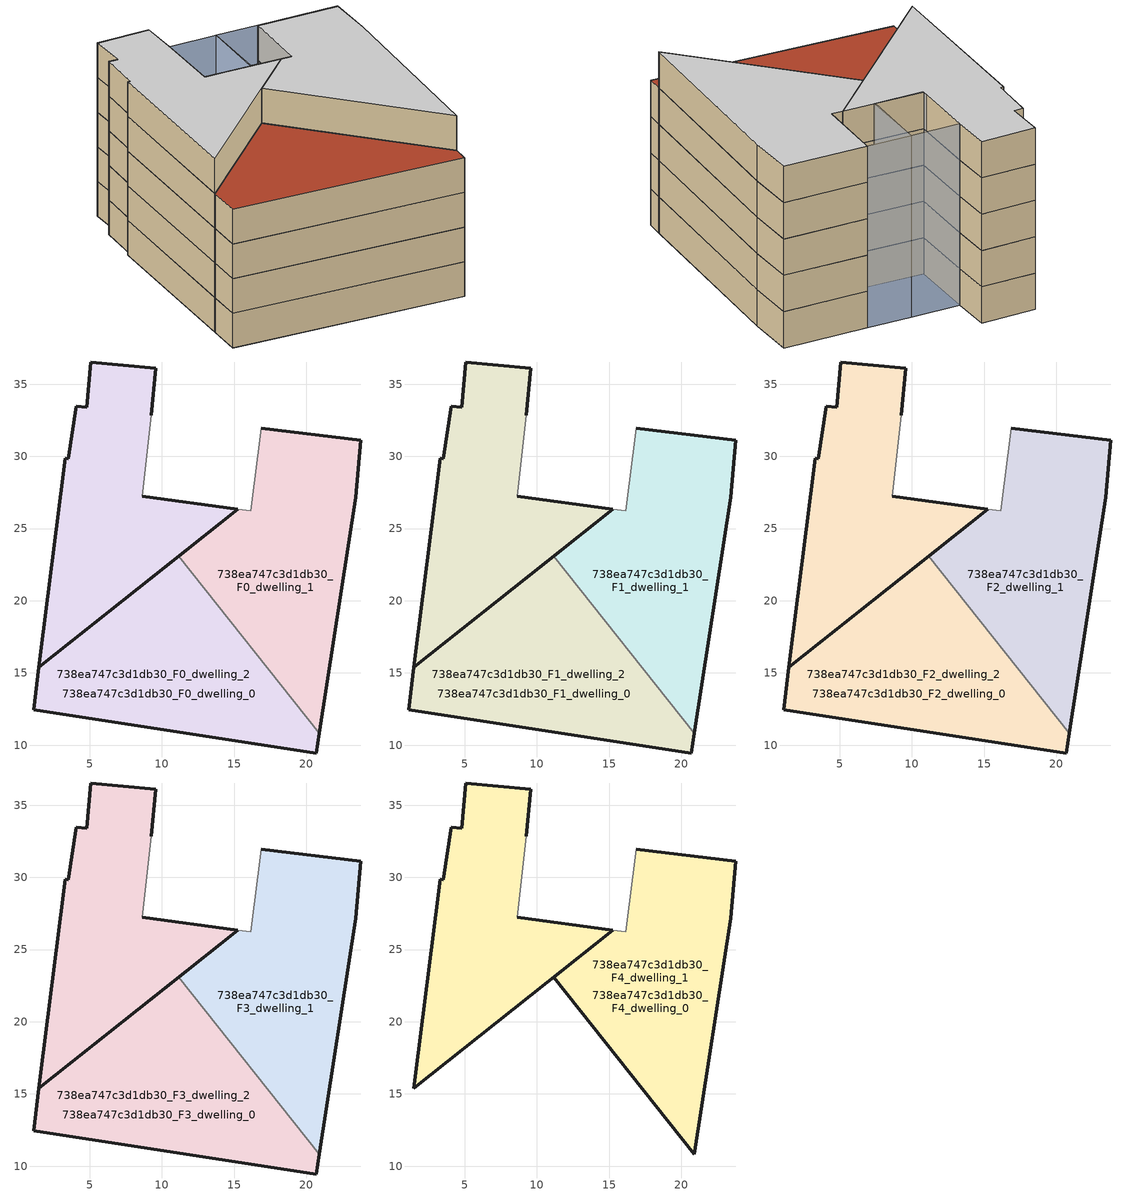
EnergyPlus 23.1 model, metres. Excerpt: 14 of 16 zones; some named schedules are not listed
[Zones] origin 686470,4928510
738ea747c3d1db30_F0_dwelling_0
 floor ground (EU_floor_Construction): 15.23,26.34 8.63,27.23 9.27,32.84 9.58,36.11 5.08,36.53 4.79,33.38 4.05,33.48 3.52,29.82 3.29,29.85 1.48,15.4 z0; 20.9,10.83 23.4,27.17 23.77,31.12 16.88,31.94 16.13,26.22 15.23,26.34 11.15,23.09 z0; 20.69,9.46 20.9,10.83 11.15,23.09 1.48,15.4 1.11,12.46 z0
 wall outside (EU_wall_Construction): 8.63,27.23 15.23,26.34 1.48,15.4 3.29,29.85 3.52,29.82 4.05,33.48 4.79,33.38 5.08,36.53 9.58,36.11 9.27,32.84 z0:3
 wall adiabatic (EU_wall_Construction): 9.27,32.84 8.63,27.23 z0:3
738ea747c3d1db30_F0_dwelling_1
 floor ground (EU_floor_Construction): 15.23,26.34 8.63,27.23 9.27,32.84 9.58,36.11 5.08,36.53 4.79,33.38 4.05,33.48 3.52,29.82 3.29,29.85 1.48,15.4 z0; 20.9,10.83 23.4,27.17 23.77,31.12 16.88,31.94 16.13,26.22 15.23,26.34 11.15,23.09 z0
 wall outside (EU_wall_Construction): 16.89,31.94 23.77,31.12 23.4,27.17 20.9,10.83 / 11.15,23.09 15.23,26.34 z0:3
 wall adiabatic (EU_wall_Construction): 15.23,26.34 16.13,26.22 16.89,31.94 z0:3
 wall to 738ea747c3d1db30_F0_dwelling_2 (EU_wall_Construction): 20.9,10.83 11.15,23.09 z0:3
738ea747c3d1db30_F0_dwelling_2
 floor ground (EU_floor_Construction): 15.23,26.34 8.63,27.23 9.27,32.84 9.58,36.11 5.08,36.53 4.79,33.38 4.05,33.48 3.52,29.82 3.29,29.85 1.48,15.4 z0; 20.69,9.46 20.9,10.83 11.15,23.09 1.48,15.4 1.11,12.46 z0
 wall outside (EU_wall_Construction): 20.9,10.83 20.69,9.46 1.11,12.46 1.48,15.4 11.15,23.09 z0:3
738ea747c3d1db30_F1_dwelling_0
 floor outside (EU_floor_Construction): 20.9,10.83 23.4,27.17 23.77,31.12 16.88,31.94 16.13,26.22 15.23,26.34 11.15,23.09 z3; 20.69,9.46 20.9,10.83 11.15,23.09 1.48,15.4 1.11,12.46 z3
 floor to 738ea747c3d1db30_F0_dwelling_0 (EU_floor_Construction): 15.23,26.34 8.63,27.23 9.27,32.84 9.58,36.11 5.08,36.53 4.79,33.38 4.05,33.48 3.52,29.82 3.29,29.85 1.48,15.4 z3
 wall outside (EU_wall_Construction): 8.63,27.23 15.23,26.34 1.48,15.4 3.29,29.85 3.52,29.82 4.05,33.48 4.79,33.38 5.08,36.53 9.58,36.11 9.27,32.84 z3:6
 wall adiabatic (EU_wall_Construction): 9.27,32.84 8.63,27.23 z3:6
738ea747c3d1db30_F1_dwelling_1
 floor outside (EU_floor_Construction): 15.23,26.34 8.63,27.23 9.27,32.84 9.58,36.11 5.08,36.53 4.79,33.38 4.05,33.48 3.52,29.82 3.29,29.85 1.48,15.4 z3
 floor to 738ea747c3d1db30_F0_dwelling_1 (EU_floor_Construction): 20.9,10.83 23.4,27.17 23.77,31.12 16.88,31.94 16.13,26.22 15.23,26.34 11.15,23.09 z3
 wall outside (EU_wall_Construction): 16.89,31.94 23.77,31.12 23.4,27.17 20.9,10.83 / 11.15,23.09 15.23,26.34 z3:6
 wall adiabatic (EU_wall_Construction): 15.23,26.34 16.13,26.22 16.89,31.94 z3:6
 wall to 738ea747c3d1db30_F1_dwelling_2 (EU_wall_Construction): 20.9,10.83 11.15,23.09 z3:6
738ea747c3d1db30_F1_dwelling_2
 floor to 738ea747c3d1db30_F0_dwelling_2 (EU_floor_Construction): 15.23,26.34 8.63,27.23 9.27,32.84 9.58,36.11 5.08,36.53 4.79,33.38 4.05,33.48 3.52,29.82 3.29,29.85 1.48,15.4 z3; 20.69,9.46 20.9,10.83 11.15,23.09 1.48,15.4 1.11,12.46 z3
 wall outside (EU_wall_Construction): 20.9,10.83 20.69,9.46 1.11,12.46 1.48,15.4 11.15,23.09 z3:6
738ea747c3d1db30_F2_dwelling_0
 floor outside (EU_floor_Construction): 20.9,10.83 23.4,27.17 23.77,31.12 16.88,31.94 16.13,26.22 15.23,26.34 11.15,23.09 z6; 20.69,9.46 20.9,10.83 11.15,23.09 1.48,15.4 1.11,12.46 z6
 floor to 738ea747c3d1db30_F1_dwelling_0 (EU_floor_Construction): 15.23,26.34 8.63,27.23 9.27,32.84 9.58,36.11 5.08,36.53 4.79,33.38 4.05,33.48 3.52,29.82 3.29,29.85 1.48,15.4 z6
 wall outside (EU_wall_Construction): 8.63,27.23 15.23,26.34 1.48,15.4 3.29,29.85 3.52,29.82 4.05,33.48 4.79,33.38 5.08,36.53 9.58,36.11 9.27,32.84 z6:9
 wall adiabatic (EU_wall_Construction): 9.27,32.84 8.63,27.23 z6:9
738ea747c3d1db30_F2_dwelling_1
 floor outside (EU_floor_Construction): 15.23,26.34 8.63,27.23 9.27,32.84 9.58,36.11 5.08,36.53 4.79,33.38 4.05,33.48 3.52,29.82 3.29,29.85 1.48,15.4 z6
 floor to 738ea747c3d1db30_F1_dwelling_1 (EU_floor_Construction): 20.9,10.83 23.4,27.17 23.77,31.12 16.88,31.94 16.13,26.22 15.23,26.34 11.15,23.09 z6
 wall outside (EU_wall_Construction): 16.89,31.94 23.77,31.12 23.4,27.17 20.9,10.83 / 11.15,23.09 15.23,26.34 z6:9
 wall adiabatic (EU_wall_Construction): 15.23,26.34 16.13,26.22 16.89,31.94 z6:9
 wall to 738ea747c3d1db30_F2_dwelling_2 (EU_wall_Construction): 20.9,10.83 11.15,23.09 z6:9
738ea747c3d1db30_F2_dwelling_2
 floor to 738ea747c3d1db30_F1_dwelling_2 (EU_floor_Construction): 15.23,26.34 8.63,27.23 9.27,32.84 9.58,36.11 5.08,36.53 4.79,33.38 4.05,33.48 3.52,29.82 3.29,29.85 1.48,15.4 z6; 20.69,9.46 20.9,10.83 11.15,23.09 1.48,15.4 1.11,12.46 z6
 wall outside (EU_wall_Construction): 20.9,10.83 20.69,9.46 1.11,12.46 1.48,15.4 11.15,23.09 z6:9
738ea747c3d1db30_F3_dwelling_0
 floor outside (EU_floor_Construction): 20.9,10.83 23.4,27.17 23.77,31.12 16.88,31.94 16.13,26.22 15.23,26.34 11.15,23.09 z9; 20.69,9.46 20.9,10.83 11.15,23.09 1.48,15.4 1.11,12.46 z9
 floor to 738ea747c3d1db30_F2_dwelling_0 (EU_floor_Construction): 15.23,26.34 8.63,27.23 9.27,32.84 9.58,36.11 5.08,36.53 4.79,33.38 4.05,33.48 3.52,29.82 3.29,29.85 1.48,15.4 z9
 wall outside (EU_wall_Construction): 8.63,27.23 15.23,26.34 1.48,15.4 3.29,29.85 3.52,29.82 4.05,33.48 4.79,33.38 5.08,36.53 9.58,36.11 9.27,32.84 z9:12
 wall adiabatic (EU_wall_Construction): 9.27,32.84 8.63,27.23 z9:12
 roof outside (EU_floor_Construction): 11.15,23.09 20.9,10.83 20.69,9.46 1.11,12.46 1.48,15.4 z12
738ea747c3d1db30_F3_dwelling_1
 floor outside (EU_floor_Construction): 15.23,26.34 8.63,27.23 9.27,32.84 9.58,36.11 5.08,36.53 4.79,33.38 4.05,33.48 3.52,29.82 3.29,29.85 1.48,15.4 z9
 floor to 738ea747c3d1db30_F2_dwelling_1 (EU_floor_Construction): 20.9,10.83 23.4,27.17 23.77,31.12 16.88,31.94 16.13,26.22 15.23,26.34 11.15,23.09 z9
 wall outside (EU_wall_Construction): 16.89,31.94 23.77,31.12 23.4,27.17 20.9,10.83 / 11.15,23.09 15.23,26.34 z9:12
 wall adiabatic (EU_wall_Construction): 15.23,26.34 16.13,26.22 16.89,31.94 z9:12
 wall to 738ea747c3d1db30_F3_dwelling_2 (EU_wall_Construction): 20.9,10.83 11.15,23.09 z9:12
738ea747c3d1db30_F3_dwelling_2
 floor to 738ea747c3d1db30_F2_dwelling_2 (EU_floor_Construction): 15.23,26.34 8.63,27.23 9.27,32.84 9.58,36.11 5.08,36.53 4.79,33.38 4.05,33.48 3.52,29.82 3.29,29.85 1.48,15.4 z9; 20.69,9.46 20.9,10.83 11.15,23.09 1.48,15.4 1.11,12.46 z9
 wall outside (EU_wall_Construction): 20.9,10.83 20.69,9.46 1.11,12.46 1.48,15.4 11.15,23.09 z9:12
 roof outside (EU_roof_Construction): 9.58,36.11 9.27,32.84 8.63,27.23 15.23,26.34 1.48,15.4 3.29,29.85 3.52,29.82 4.05,33.48 4.79,33.38 5.08,36.53 z12; 11.15,23.09 20.9,10.83 20.69,9.46 1.11,12.46 1.48,15.4 z12
738ea747c3d1db30_F4_dwelling_0
 floor outside (EU_floor_Construction): 20.9,10.83 23.4,27.17 23.77,31.12 16.88,31.94 16.13,26.22 15.23,26.34 11.15,23.09 z12
 floor to 738ea747c3d1db30_F3_dwelling_0 (EU_floor_Construction): 15.23,26.34 8.63,27.23 9.27,32.84 9.58,36.11 5.08,36.53 4.79,33.38 4.05,33.48 3.52,29.82 3.29,29.85 1.48,15.4 z12
 wall outside (EU_wall_Construction): 8.63,27.23 15.23,26.34 1.48,15.4 3.29,29.85 3.52,29.82 4.05,33.48 4.79,33.38 5.08,36.53 9.58,36.11 9.27,32.84 z12:15
 wall adiabatic (EU_wall_Construction): 9.27,32.84 8.63,27.23 z12:15
 ceiling to 738ea747c3d1db30_F5_dwelling_1 (EU_floor_Construction): 9.58,36.11 9.27,32.84 8.63,27.23 15.23,26.34 1.48,15.4 3.29,29.85 3.52,29.82 4.05,33.48 4.79,33.38 5.08,36.53 z15; 23.77,31.12 23.4,27.17 20.9,10.83 11.15,23.09 15.23,26.34 16.13,26.22 16.88,31.94 z15
738ea747c3d1db30_F4_dwelling_1
 floor to 738ea747c3d1db30_F3_dwelling_1 (EU_floor_Construction): 15.23,26.34 8.63,27.23 9.27,32.84 9.58,36.11 5.08,36.53 4.79,33.38 4.05,33.48 3.52,29.82 3.29,29.85 1.48,15.4 z12; 20.9,10.83 23.4,27.17 23.77,31.12 16.88,31.94 16.13,26.22 15.23,26.34 11.15,23.09 z12
 wall outside (EU_wall_Construction): 16.89,31.94 23.77,31.12 23.4,27.17 20.9,10.83 11.15,23.09 15.23,26.34 z12:15
 wall adiabatic (EU_wall_Construction): 15.23,26.34 16.13,26.22 16.89,31.94 z12:15
 ceiling to 738ea747c3d1db30_F5_dwelling_1 (EU_floor_Construction): 9.58,36.11 9.27,32.84 8.63,27.23 15.23,26.34 1.48,15.4 3.29,29.85 3.52,29.82 4.05,33.48 4.79,33.38 5.08,36.53 z15; 23.77,31.12 23.4,27.17 20.9,10.83 11.15,23.09 15.23,26.34 16.13,26.22 16.88,31.94 z15
shading: 16.88,31.94 16.13,26.22 / 16.13,26.22 12.54,26.69 / 12.54,26.69 13.29,32.41 / 13.29,32.41 16.88,31.94 / 8.62,27.15 9.27,32.84 / 9.27,32.84 13.29,32.38 / 13.29,32.38 12.64,26.69 / 12.64,26.69 8.62,27.15 z0:15
[Building]
EU S2 Campaign: North Axis=0; Terrain=City; Solar Distribution=FullExterior
[Site:Location]
Bologna: Latitude=44.5; Longitude=11.25; Time Zone=1; Elevation=37
[SizingPeriod:WeatherFileDays]
AnnualSizingPeriod: Begin Month=1; Begin Day of Month=1; End Month=12; End Day of Month=31; Day of Week for Start Day=Monday; Use Weather File Daylight Saving Period=No; Use Weather File Rain and Snow Indicators=No
[MATERIAL]
EU_InternalMass_Material: Roughness=MediumRough; Thickness=0.1; Conductivity=1; Density=1800; Specific Heat=900; Thermal Absorptance=0.9; Solar Absorptance=0.7; Visible Absorptance=0.7
[MATERIAL:NOMASS] Roughness=MediumRough; Thermal Absorptance=0.9; Solar Absorptance=0.7; Visible Absorptance=0.7
Name | Thermal Resistance
EU_wall_NoMass | 0.905828
EU_roof_NoMass | 0.37593
EU_floor_NoMass | 0.67114
[CONSTRUCTION]
EU_wall_Construction: EU_wall_NoMass
EU_roof_Construction: EU_roof_NoMass
EU_floor_Construction: EU_floor_NoMass
EU_InternalMass_Construction: EU_InternalMass_Material
[ZONE] Type=1; Multiplier=1; Ceiling Height=autocalculate; Floor Area=autocalculate; Part of Total Floor Area=Yes
Name | Volume
738ea747c3d1db30_F0_dwelling_0; 738ea747c3d1db30_F1_dwelling_0; 738ea747c3d1db30_F2_dwelling_0; 738ea747c3d1db30_F3_dwelling_0 | 1207.69
738ea747c3d1db30_F4_dwelling_0; 738ea747c3d1db30_F0_dwelling_1; 738ea747c3d1db30_F1_dwelling_1; 738ea747c3d1db30_F2_dwelling_1; 738ea747c3d1db30_F3_dwelling_1; 738ea747c3d1db30_F4_dwelling_1 | 788.041
738ea747c3d1db30_F0_dwelling_2; 738ea747c3d1db30_F1_dwelling_2; 738ea747c3d1db30_F2_dwelling_2; 738ea747c3d1db30_F3_dwelling_2 | 788.072
[INTERNALMASS] Construction=EU_InternalMass_Construction
Name | Zone or ZoneList | Surface Area
738ea747c3d1db30_F0_dwelling_0_EU_InternalMass | 738ea747c3d1db30_F0_dwelling_0 | 122.807
738ea747c3d1db30_F0_dwelling_1_EU_InternalMass | 738ea747c3d1db30_F0_dwelling_1 | 139.871
738ea747c3d1db30_F0_dwelling_2_EU_InternalMass | 738ea747c3d1db30_F0_dwelling_2 | 139.892
738ea747c3d1db30_F1_dwelling_0_EU_InternalMass | 738ea747c3d1db30_F1_dwelling_0 | 122.807
738ea747c3d1db30_F1_dwelling_1_EU_InternalMass | 738ea747c3d1db30_F1_dwelling_1 | 139.871
738ea747c3d1db30_F1_dwelling_2_EU_InternalMass | 738ea747c3d1db30_F1_dwelling_2 | 139.892
738ea747c3d1db30_F2_dwelling_0_EU_InternalMass | 738ea747c3d1db30_F2_dwelling_0 | 122.807
738ea747c3d1db30_F2_dwelling_1_EU_InternalMass | 738ea747c3d1db30_F2_dwelling_1 | 139.871
738ea747c3d1db30_F2_dwelling_2_EU_InternalMass | 738ea747c3d1db30_F2_dwelling_2 | 139.892
738ea747c3d1db30_F3_dwelling_0_EU_InternalMass | 738ea747c3d1db30_F3_dwelling_0 | 122.807
738ea747c3d1db30_F3_dwelling_1_EU_InternalMass | 738ea747c3d1db30_F3_dwelling_1 | 139.871
738ea747c3d1db30_F3_dwelling_2_EU_InternalMass | 738ea747c3d1db30_F3_dwelling_2 | 139.892
738ea747c3d1db30_F4_dwelling_0_EU_InternalMass | 738ea747c3d1db30_F4_dwelling_0 | 201.276
738ea747c3d1db30_F4_dwelling_1_EU_InternalMass | 738ea747c3d1db30_F4_dwelling_1 | 201.285
[OTHEREQUIPMENT] Fuel Type=Electricity; Design Level Calculation Method=Watts/Area; Power per Zone Floor Area=1; Fraction Latent=0; Fraction Radiant=0; Fraction Lost=0; Carbon Dioxide Generation Rate=0; EndUse Subcategory=EU_Step8_InternalGains
Name | Zone or ZoneList or Space or SpaceList | Schedule
EU_Step8_InternalGain_738ea747c3d1db30_F0_dwelling_0_f000 | 738ea747c3d1db30_F0_dwelling_0 | EU_Step8_GainSchedule_738ea747c3d1db30_F0_dwelling_0_f000
EU_Step8_InternalGain_738ea747c3d1db30_F0_dwelling_1_f000 | 738ea747c3d1db30_F0_dwelling_1 | EU_Step8_GainSchedule_738ea747c3d1db30_F0_dwelling_1_f000
EU_Step8_InternalGain_738ea747c3d1db30_F0_dwelling_2_f000 | 738ea747c3d1db30_F0_dwelling_2 | EU_Step8_GainSchedule_738ea747c3d1db30_F0_dwelling_2_f000
EU_Step8_InternalGain_738ea747c3d1db30_F1_dwelling_0_f000 | 738ea747c3d1db30_F1_dwelling_0 | EU_Step8_GainSchedule_738ea747c3d1db30_F1_dwelling_0_f000
EU_Step8_InternalGain_738ea747c3d1db30_F1_dwelling_1_f000 | 738ea747c3d1db30_F1_dwelling_1 | EU_Step8_GainSchedule_738ea747c3d1db30_F1_dwelling_1_f000
EU_Step8_InternalGain_738ea747c3d1db30_F1_dwelling_2_f000 | 738ea747c3d1db30_F1_dwelling_2 | EU_Step8_GainSchedule_738ea747c3d1db30_F1_dwelling_2_f000
EU_Step8_InternalGain_738ea747c3d1db30_F2_dwelling_0_f000 | 738ea747c3d1db30_F2_dwelling_0 | EU_Step8_GainSchedule_738ea747c3d1db30_F2_dwelling_0_f000
EU_Step8_InternalGain_738ea747c3d1db30_F2_dwelling_1_f000 | 738ea747c3d1db30_F2_dwelling_1 | EU_Step8_GainSchedule_738ea747c3d1db30_F2_dwelling_1_f000
EU_Step8_InternalGain_738ea747c3d1db30_F2_dwelling_2_f000 | 738ea747c3d1db30_F2_dwelling_2 | EU_Step8_GainSchedule_738ea747c3d1db30_F2_dwelling_2_f000
EU_Step8_InternalGain_738ea747c3d1db30_F3_dwelling_0_f000 | 738ea747c3d1db30_F3_dwelling_0 | EU_Step8_GainSchedule_738ea747c3d1db30_F3_dwelling_0_f000
EU_Step8_InternalGain_738ea747c3d1db30_F3_dwelling_1_f000 | 738ea747c3d1db30_F3_dwelling_1 | EU_Step8_GainSchedule_738ea747c3d1db30_F3_dwelling_1_f000
EU_Step8_InternalGain_738ea747c3d1db30_F3_dwelling_2_f000 | 738ea747c3d1db30_F3_dwelling_2 | EU_Step8_GainSchedule_738ea747c3d1db30_F3_dwelling_2_f000
EU_Step8_InternalGain_738ea747c3d1db30_F4_dwelling_0_f000 | 738ea747c3d1db30_F4_dwelling_0 | EU_Step8_GainSchedule_738ea747c3d1db30_F4_dwelling_0_f000
EU_Step8_InternalGain_738ea747c3d1db30_F4_dwelling_1_f000 | 738ea747c3d1db30_F4_dwelling_1 | EU_Step8_GainSchedule_738ea747c3d1db30_F4_dwelling_1_f000
[ZONEVENTILATION:DESIGNFLOWRATE] Schedule=EU_AlwaysOn; Design Flow Rate Calculation Method=AirChanges/Hour; Air Changes per Hour=0.73129; Ventilation Type=Natural; Fan Pressure Rise=0; Fan Total Efficiency=1; Constant Term Coefficient=1; Temperature Term Coefficient=0; Velocity Term Coefficient=0; Velocity Squared Term Coefficient=0; Minimum Indoor Temperature=-100; Maximum Indoor Temperature=100; Delta Temperature=-100; Minimum Outdoor Temperature=-100; Maximum Outdoor Temperature=100; Maximum Wind Speed=40
Name | Zone or ZoneList or Space or SpaceList
EU_ConstantAir_738ea747c3d1db30_F0_dwelling_0 | 738ea747c3d1db30_F0_dwelling_0
EU_ConstantAir_738ea747c3d1db30_F0_dwelling_1 | 738ea747c3d1db30_F0_dwelling_1
EU_ConstantAir_738ea747c3d1db30_F0_dwelling_2 | 738ea747c3d1db30_F0_dwelling_2
EU_ConstantAir_738ea747c3d1db30_F1_dwelling_0 | 738ea747c3d1db30_F1_dwelling_0
EU_ConstantAir_738ea747c3d1db30_F1_dwelling_1 | 738ea747c3d1db30_F1_dwelling_1
EU_ConstantAir_738ea747c3d1db30_F1_dwelling_2 | 738ea747c3d1db30_F1_dwelling_2
EU_ConstantAir_738ea747c3d1db30_F2_dwelling_0 | 738ea747c3d1db30_F2_dwelling_0
EU_ConstantAir_738ea747c3d1db30_F2_dwelling_1 | 738ea747c3d1db30_F2_dwelling_1
EU_ConstantAir_738ea747c3d1db30_F2_dwelling_2 | 738ea747c3d1db30_F2_dwelling_2
EU_ConstantAir_738ea747c3d1db30_F3_dwelling_0 | 738ea747c3d1db30_F3_dwelling_0
EU_ConstantAir_738ea747c3d1db30_F3_dwelling_1 | 738ea747c3d1db30_F3_dwelling_1
EU_ConstantAir_738ea747c3d1db30_F3_dwelling_2 | 738ea747c3d1db30_F3_dwelling_2
EU_ConstantAir_738ea747c3d1db30_F4_dwelling_0 | 738ea747c3d1db30_F4_dwelling_0
EU_ConstantAir_738ea747c3d1db30_F4_dwelling_1 | 738ea747c3d1db30_F4_dwelling_1
[HVACTEMPLATE:THERMOSTAT] Constant Heating Setpoint=20; Constant Cooling Setpoint=50
EU_HeatOnly_738ea747c3d1db30_F0_dwelling_0; EU_HeatOnly_738ea747c3d1db30_F0_dwelling_1; EU_HeatOnly_738ea747c3d1db30_F0_dwelling_2; EU_HeatOnly_738ea747c3d1db30_F1_dwelling_0; EU_HeatOnly_738ea747c3d1db30_F1_dwelling_1; EU_HeatOnly_738ea747c3d1db30_F1_dwelling_2; EU_HeatOnly_738ea747c3d1db30_F2_dwelling_0; EU_HeatOnly_738ea747c3d1db30_F2_dwelling_1; EU_HeatOnly_738ea747c3d1db30_F2_dwelling_2; EU_HeatOnly_738ea747c3d1db30_F3_dwelling_0; EU_HeatOnly_738ea747c3d1db30_F3_dwelling_1; EU_HeatOnly_738ea747c3d1db30_F3_dwelling_2; EU_HeatOnly_738ea747c3d1db30_F4_dwelling_0; EU_HeatOnly_738ea747c3d1db30_F4_dwelling_1; EU_HeatOnly_738ea747c3d1db30_F5_dwelling_0; EU_HeatOnly_738ea747c3d1db30_F5_dwelling_1
[HVACTEMPLATE:ZONE:IDEALLOADSAIRSYSTEM] System Availability Schedule=EU_AlwaysOn; Maximum Heating Supply Air Temperature=50; Minimum Cooling Supply Air Temperature=13; Maximum Heating Supply Air Humidity Ratio=0.0156; Minimum Cooling Supply Air Humidity Ratio=0.0077; Heating Limit=NoLimit; Cooling Limit=NoLimit; Heating Availability Schedule=EU_AlwaysOn; Cooling Availability Schedule=EU_CoolingOff; Dehumidification Control Type=ConstantSensibleHeatRatio; Cooling Sensible Heat Ratio=0.7; Dehumidification Setpoint=60; Humidification Control Type=None; Humidification Setpoint=30; Outdoor Air Method=None; Outdoor Air Flow Rate per Person=0.00944; Outdoor Air Flow Rate per Zone Floor Area=0; Outdoor Air Flow Rate per Zone=0; Demand Controlled Ventilation Type=None; Outdoor Air Economizer Type=NoEconomizer; Heat Recovery Type=None; Sensible Heat Recovery Effectiveness=0.7; Latent Heat Recovery Effectiveness=0.65
Name | Template Thermostat
738ea747c3d1db30_F0_dwelling_0 | EU_HeatOnly_738ea747c3d1db30_F0_dwelling_0
738ea747c3d1db30_F0_dwelling_1 | EU_HeatOnly_738ea747c3d1db30_F0_dwelling_1
738ea747c3d1db30_F0_dwelling_2 | EU_HeatOnly_738ea747c3d1db30_F0_dwelling_2
738ea747c3d1db30_F1_dwelling_0 | EU_HeatOnly_738ea747c3d1db30_F1_dwelling_0
738ea747c3d1db30_F1_dwelling_1 | EU_HeatOnly_738ea747c3d1db30_F1_dwelling_1
738ea747c3d1db30_F1_dwelling_2 | EU_HeatOnly_738ea747c3d1db30_F1_dwelling_2
738ea747c3d1db30_F2_dwelling_0 | EU_HeatOnly_738ea747c3d1db30_F2_dwelling_0
